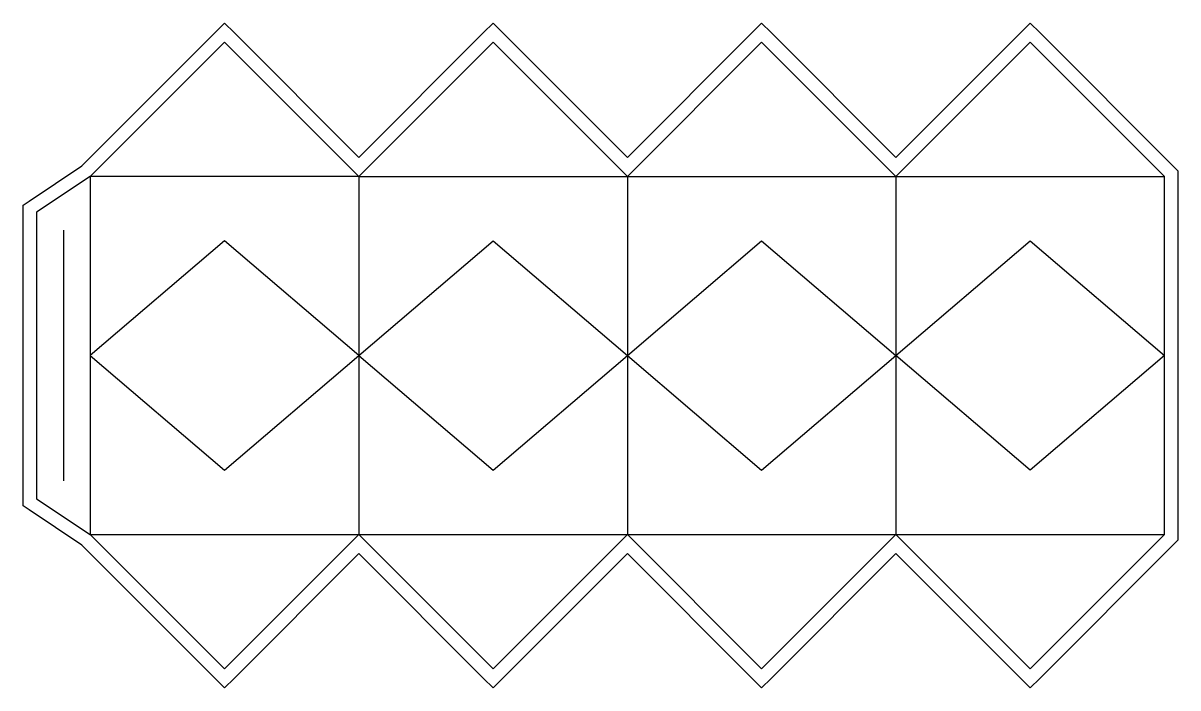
# Model space of a CAD drawing. Header units: millimetres. Extents: x -15 to 243, y -114 to 34.
import ezdxf

# ---------------------------------------------------------------- set-up
doc = ezdxf.new("R2010")
doc.units = ezdxf.units.MM
for name, color, linetype in [('Bleed', 2, 'CONTINUOUS'), ('CreaseLine', 3, 'CONTINUOUS'), ('CutContour', 1, 'CONTINUOUS'), ('GlueArea', 6, 'CONTINUOUS')]:
    doc.layers.add(name, color=color, linetype=linetype)

msp = doc.modelspace()

# ---------------------------------------------------------------- linework, layer by layer
at = {"layer": 'Bleed'}
msp.add_lwpolyline([(-13.66, -5.5), (-1.91, 2.33), (27.88, 32.12), (30, 34.24), (32.12, 32.12), (60, 4.24), (87.88, 32.12), (90, 34.24), (92.12, 32.12), (120, 4.24), (147.88, 32.12), (150, 34.24), (152.12, 32.12), (180, 4.24), (207.88, 32.12), (210, 34.24), (212.12, 32.12), (242.12, 2.12), (243, 1.24), (243, 0), (243, -80), (243, -81.24), (242.12, -82.12), (212.12, -112.12), (210, -114.24), (207.88, -112.12), (180, -84.24), (152.12, -112.12), (150, -114.24), (147.88, -112.12), (120, -84.24), (92.12, -112.12), (90, -114.24), (87.88, -112.12), (60, -84.24), (32.12, -112.12), (30, -114.24), (27.88, -112.12), (-1.91, -82.33), (-13.66, -74.5), (-15, -73.61), (-15, -72), (-15, -8), (-15, -6.39)], close=True, dxfattribs=at)
at = {"layer": 'CreaseLine'}
for points in [[(60, 0), (0, 0), (0, -80), (60, -80)], [(60, 0), (120, 0)], [(60, 0), (60, -80)], [(120, 0), (180, 0)], [(120, 0), (120, -80)], [(180, 0), (240, 0)], [(180, 0), (180, -80)], [(60, -40), (90, -14.4), (120, -40)], [(120, -40), (150, -14.4), (180, -40)], [(60, -40), (90, -65.6), (120, -40)], [(120, -40), (150, -65.6), (180, -40)], [(60, -80), (120, -80)], [(120, -80), (180, -80)], [(180, -80), (240, -80)]]:
    msp.add_lwpolyline(points, dxfattribs=at)
for points in [[(60, -40), (30, -14.4), (0, -40), (30, -65.6)], [(180, -40), (210, -14.4), (240, -40), (210, -65.6)]]:
    msp.add_lwpolyline(points, close=True, dxfattribs=at)
at = {"layer": 'CutContour'}
msp.add_lwpolyline([(0, 0), (-12, -8), (-12, -72), (0, -80), (30, -110), (60, -80), (90, -110), (120, -80), (150, -110), (180, -80), (210, -110), (240, -80), (240, 0), (210, 30), (180, 0), (150, 30), (120, 0), (90, 30), (60, 0), (30, 30)], close=True, dxfattribs=at)
at = {"layer": 'GlueArea'}
msp.add_lwpolyline([(-6, -12), (-6, -68)], dxfattribs=at)

doc.saveas('drawing.dxf')
